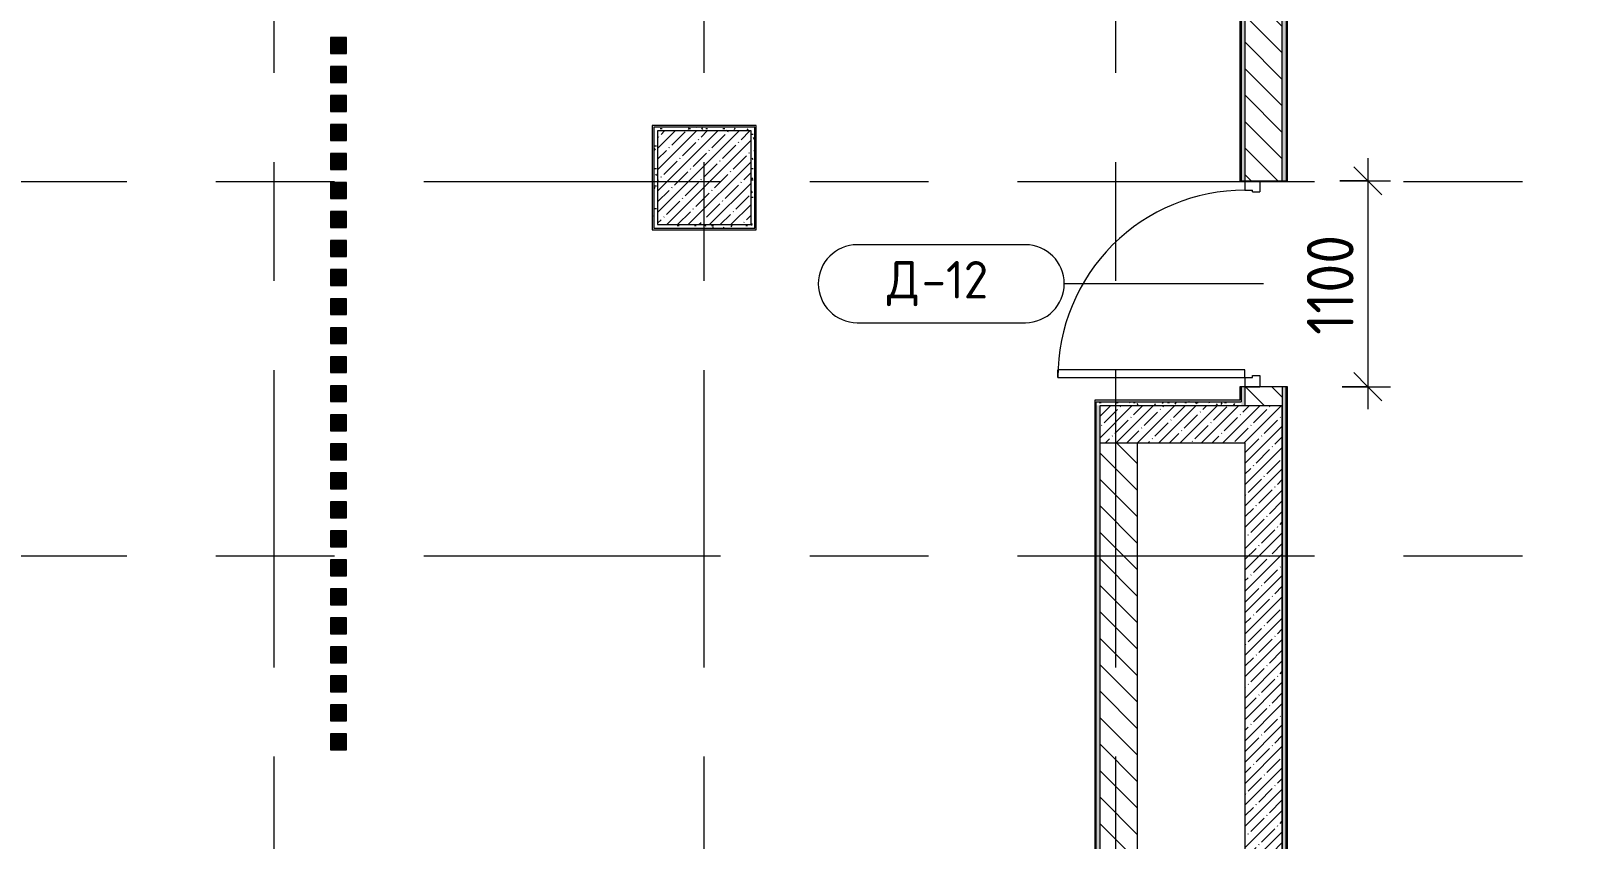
# Model space of a CAD drawing. Header units: millimetres. Extents: x 35848 to 85156, y -2706 to 28205.
# Drawn here: x 50860 to 59115, y 13488 to 17804 of the extents above; entities that cross this region are included whole.
import ezdxf

# ---------------------------------------------------------------- set-up
doc = ezdxf.new("R2010")
doc.units = ezdxf.units.MM
doc.linetypes.add('Осевая', pattern=[3175, 635, -476.25, 1587.5, -476.25])
for name, color, linetype, lineweight in [('A-ANNO-DIMS', 7, 'Continuous', 9), ('A-ANNO-DIMS-100', 7, 'Continuous', 9), ('A-DOOR-IDEN', 7, 'Continuous', 9), ('A-WALL', 7, 'Continuous', 9), ('I-WALL', 7, 'Continuous', 9), ('S-COLS', 7, 'Continuous', 9), ('Оси-2', 7, 'Осевая', 9)]:
    doc.layers.add(name, color=color, linetype=linetype, lineweight=lineweight)
for name, color, linetype, lineweight, true_color in [('A-DOOR-1', 1, 'Continuous', 9, 0xff0000), ('A-DOOR-2', 1, 'Continuous', 13, 0xff0000), ('A-DOOR-FRAM-1', 1, 'Continuous', 13, 0xff0000), ('A-WALL-1', 7, 'Continuous', 9, 0x3c3c3c), ('A-WALL-FNSH-1', 7, 'Continuous', 9, 0x3c3c3c)]:
    doc.layers.add(name, color=color, linetype=linetype, lineweight=lineweight, true_color=true_color)
doc.styles.add('GOST Common', font='GOST_Common.ttf', dxfattribs={"height": 200})
doc.styles.add('ISOCPEUR', font='isocpeur.ttf', dxfattribs={"width": 0.9, "height": 250})
doc.dimstyles.new('ISO-2_5_0_9К_БОЛЬШОЙ', dxfattribs={"dimscale": 304.8, "dimtxt": 248.995294, "dimasz": 0.492126, "dimexe": 0.393701, "dimexo": 0.984252, "dimgap": 0, "dimtad": 1, "dimdec": 0, "dimrnd": 10, "dimzin": 0, "dimdsep": 46, "dimtxsty": 'ISOCPEUR', "dimblk1": 'OBLIQUE', "dimblk2": 'OBLIQUE', "dimsah": 1, "dimcen": 0.09, "dimdle": 0.393701, "dimazin": 0, "dimtfac": 1, "dimtdec": 4, "dimtix": 1, "dimtmove": 0, "dimatfit": 3, "dimfxl": 1, "dimtvp": 1, "dimtolj": 1, "dimtzin": 0, "dimarcsym": 2})
pattern_1 = [(45, (0, 0), (-57.02463, 57.02463), []), (45, (57.025, 0), (-57.02463, 57.02463), [100.806, -20.161, 3.353, -16.808])]
pattern_2 = [(135, (0, 0), (-70.71068, -70.71068), [])]
pattern_3 = [(0, (0, 0), (121.92, 30.48), [10.058, -81.382, 10.058, -81.382, -487.68]), (0, (0, 0), (121.92, 30.48), [-182.88, 10.058, -172.822, 10.058, -81.382, -213.36]), (0, (0, 0), (121.92, 30.48), [-457.2, 10.058, -50.902, 10.058, -142.342]), (120, (45.72, 15.24), (-87.356454, 90.345817), [10.058, -81.382, 10.058, -81.382, -487.68]), (120, (45.72, 15.24), (-87.356454, 90.345817), [-182.88, 10.058, -172.822, 10.058, -81.382, -213.36]), (120, (45.72, 15.24), (-87.356454, 90.345817), [-457.2, 10.058, -50.902, 10.058, -142.342]), (240, (60.96, 76.2), (-34.563546, -120.825817), [10.058, -81.382, 10.058, -81.382, -487.68]), (240, (60.96, 76.2), (-34.563546, -120.825817), [-182.88, 10.058, -172.822, 10.058, -81.382, -213.36]), (240, (60.96, 76.2), (-34.563546, -120.825817), [-457.2, 10.058, -50.902, 10.058, -142.342])]

# ---------------------------------------------------------------- blocks, each defined once
blk = doc.blocks.new('110_Дверь_СКБ_1Ст_Внутренняя1 - Д-12 1100x2100h_дверь в горячий цех-32113407-План заполнения и маркировки дверных проемов 1 этажа в осях 12-23')
at = {"layer": 'A-DOOR-1'}
blk.add_arc((-487.5, 100), 1000, 360, 90, dxfattribs=at)
at = {"layer": 'A-DOOR-2'}
for p, q in [((-487.5, 1100), (-447.5, 1100)), ((-487.5, 1100), (-487.5, 100)), ((-447.5, 100), (-447.5, 1100)), ((-487.5, 100), (-447.5, 100))]:
    blk.add_line(p, q, dxfattribs=at)
at = {"layer": 'A-DOOR-FRAM-1'}
for p, q in [((-487.5, 100), (-537.5, 100)), ((-537.5, 100), (-537.5, 20)), ((-487.5, 100), (-487.5, 60)), ((562.5, 100), (512.5, 100)), ((512.5, 100), (512.5, 60)), ((562.5, 100), (562.5, 20)), ((-477.5, 20), (-537.5, 20)), ((-487.5, 60), (-477.5, 60)), ((-477.5, 60), (-477.5, 20)), ((502.5, 60), (512.5, 60)), ((502.5, 60), (502.5, 20)), ((562.5, 20), (502.5, 20))]:
    blk.add_line(p, q, dxfattribs=at)
blk = doc.blocks.new('BSC_Колонна _Прямоугольная - 500х500-V28-План заполнения и маркировки дверных проемов 1 этажа в осях 12-23')
at = {"layer": 'S-COLS'}
h = blk.add_hatch(dxfattribs=at)
h.set_pattern_fill('FP_41', color=256, style=0, pattern_type=2)
h.set_pattern_definition([(45, (-54460, -17020), (-57.02463, 57.02463), []), (45, (-54402.975, -17020), (-57.02463, 57.02463), [100.806, -20.161, 3.353, -16.808])])
h.paths.add_polyline_path([(-250, -250), (250, -250), (250, 250), (-250, 250)])
for p, q in [((250, 250), (-250, 250)), ((-250, 250), (-250, -250)), ((250, -250), (250, 250)), ((-250, -250), (250, -250))]:
    blk.add_line(p, q, dxfattribs=at)
blk = doc.blocks.new('М_двери - Типоразмер_рамка-25223575-План заполнения и маркировки дверных проемов 1 этажа в осях 12-23')
at = {"layer": 'A-DOOR-IDEN'}
for p, q in [((4.496, 2.08), (-4.496, 2.08)), ((-4.496, -2.08), (4.496, -2.08))]:
    blk.add_line(p, q, dxfattribs=at)
for centre, start, end in [((-4.496, 0), 90, 270), ((4.496, 0), 270, 90)]:
    blk.add_arc(centre, 2.08, start, end, dxfattribs=at)
blk = doc.blocks.new('DIMBLOCK61-План заполнения и маркировки дверных проемов 1 этажа в осях 12-23')
at = {"layer": 'A-ANNO-DIMS-100'}
for p, q in [((58007.6, 17123.8), (58007.6, 15783.8)), ((57858, 17003.8), (58127.6, 17003.8)), ((58007.6, 17003.8), (57858, 17003.8)), ((57870, 15903.8), (58127.6, 15903.8)), ((58007.6, 15903.8), (57870, 15903.8))]:
    blk.add_line(p, q, dxfattribs=at)
at = {"layer": 'A-ANNO-DIMS-100', "lineweight": 20}
for p, q in [((58007.6, 17003.8), (57932.6, 17078.8)), ((58007.6, 17003.8), (58082.6, 16928.8)), ((58007.6, 15903.8), (57932.6, 15978.8)), ((58007.6, 15903.8), (58082.6, 15828.8))]:
    blk.add_line(p, q, dxfattribs=at)
at = {"layer": 'A-ANNO-DIMS-100', "color": 0, "insert": (57681, 16180.9), "char_height": 250, "width": 655.049, "attachment_point": 1, "rotation": 90, "line_spacing_factor": 1.149209, "style": 'ISOCPEUR'}
blk.add_mtext('1100', dxfattribs=at)
blk = doc.blocks.new('_Oblique')
at = {"color": 0, "linetype": 'ByBlock', "lineweight": -2}
blk.add_line((-0.5, -0.5), (0.5, 0.5), dxfattribs=at)

msp = doc.modelspace()

# ---------------------------------------------------------------- hatches: boundary and pattern name
at = {"layer": 'I-WALL'}
h = msp.add_hatch(dxfattribs=at)
h.set_pattern_fill('FP_58', color=256, style=0, pattern_type=2)
h.set_pattern_definition(pattern_3)
h.paths.add_polyline_path([(57350, 15803.8), (57350, 15903.8), (57330, 15903.8), (57330, 15803.8)])
h.paths.add_polyline_path([(57330, 17003.8), (57350, 17003.8), (57350, 18800), (57330, 18800), (57330, 17763.1)])
h = msp.add_hatch(dxfattribs=at)
h.set_pattern_fill('FP_20', color=256, style=0, pattern_type=2)
h.set_pattern_definition(pattern_2)
h.paths.add_polyline_path([(57550, 15803.8), (57550, 15903.8), (57350, 15903.8), (57350, 15803.8)])
h.paths.add_polyline_path([(57350, 17003.8), (57550, 17003.8), (57550, 18800), (57350, 18800), (57350, 17763.1)])
h = msp.add_hatch(dxfattribs=at)
h.set_pattern_fill('FP_58', color=256, style=0, pattern_type=2)
h.set_pattern_definition(pattern_3)
h.paths.add_polyline_path([(57570, 11900), (57570, 15903.8), (57550, 15903.8), (57550, 11900)])
h.paths.add_polyline_path([(57570, 17003.8), (57570, 18580), (57550, 18580), (57550, 17003.8)])
for points in [[(52462.1, 17684), (52547.1, 17684), (52547.1, 17769), (52462.1, 17769)], [(52462.1, 17529), (52547.1, 17529), (52547.1, 17614), (52462.1, 17614)], [(52462.1, 17374), (52547.1, 17374), (52547.1, 17459), (52462.1, 17459)], [(52462.1, 17219), (52547.1, 17219), (52547.1, 17304), (52462.1, 17304)], [(52462.1, 17064), (52547.1, 17064), (52547.1, 17149), (52462.1, 17149)], [(52462.1, 16909), (52547.1, 16909), (52547.1, 16994), (52462.1, 16994)], [(52462.1, 16754), (52547.1, 16754), (52547.1, 16839), (52462.1, 16839)], [(52462.1, 16599), (52547.1, 16599), (52547.1, 16684), (52462.1, 16684), (52462.1, 16680.5)], [(52462.1, 16444), (52547.1, 16444), (52547.1, 16529), (52462.1, 16529)], [(52462.1, 16289), (52547.1, 16289), (52547.1, 16374), (52462.1, 16374)], [(52462.1, 16134), (52547.1, 16134), (52547.1, 16219), (52462.1, 16219)], [(52462.1, 15979), (52547.1, 15979), (52547.1, 16064), (52462.1, 16064)], [(52462.1, 15824), (52547.1, 15824), (52547.1, 15909), (52462.1, 15909)], [(52462.1, 15669), (52547.1, 15669), (52547.1, 15754), (52462.1, 15754)], [(52462.1, 15514), (52547.1, 15514), (52547.1, 15599), (52462.1, 15599)], [(52462.1, 15359), (52547.1, 15359), (52547.1, 15444), (52462.1, 15444)], [(52462.1, 15204), (52547.1, 15204), (52547.1, 15289), (52462.1, 15289)], [(52462.1, 15049), (52547.1, 15049), (52547.1, 15134), (52462.1, 15134)], [(52462.1, 14894), (52547.1, 14894), (52547.1, 14979), (52462.1, 14979)], [(52462.1, 14739), (52547.1, 14739), (52547.1, 14824), (52462.1, 14824)], [(52462.1, 14584), (52547.1, 14584), (52547.1, 14669), (52462.1, 14669)], [(52462.1, 14429), (52547.1, 14429), (52547.1, 14514), (52462.1, 14514)], [(52462.1, 14274), (52547.1, 14274), (52547.1, 14359), (52462.1, 14359)], [(52462.1, 14119), (52547.1, 14119), (52547.1, 14204), (52462.1, 14204)], [(52462.1, 13964), (52547.1, 13964), (52547.1, 14049), (52462.1, 14049)]]:
    msp.add_hatch(color=256, dxfattribs=at).paths.add_polyline_path(points)
h = msp.add_hatch(dxfattribs=at)
h.set_pattern_fill('FP_58', color=256, style=0, pattern_type=2)
h.set_pattern_definition(pattern_3)
h.paths.add_polyline_path([(54210, 17270), (54710, 17270), (54710, 17290), (54190, 17290), (54190, 17270)])
h = msp.add_hatch(dxfattribs=at)
h.set_pattern_fill('FP_58', color=256, style=0, pattern_type=2)
h.set_pattern_definition(pattern_3)
h.paths.add_polyline_path([(54210, 16750), (54210, 17270), (54190, 17270), (54190, 16750)])
h = msp.add_hatch(dxfattribs=at)
h.set_pattern_fill('FP_58', color=256, style=0, pattern_type=2)
h.set_pattern_definition(pattern_3)
h.paths.add_polyline_path([(54730, 16770), (54730, 17290), (54710, 17290), (54710, 16770)])
h = msp.add_hatch(dxfattribs=at)
h.set_pattern_fill('FP_58', color=256, style=0, pattern_type=2)
h.set_pattern_definition(pattern_3)
h.paths.add_polyline_path([(54730, 16750), (54730, 16770), (54210, 16770), (54210, 16750), (54710, 16750)])
h = msp.add_hatch(dxfattribs=at)
h.set_pattern_fill('FP_58', color=256, style=0, pattern_type=2)
h.set_pattern_definition(pattern_3)
h.paths.add_polyline_path([(56575.3, 15803.8), (57330, 15803.8), (57330, 15823.8), (56555.3, 15823.8), (56555.3, 15803.8)])
h = msp.add_hatch(dxfattribs=at)
h.set_pattern_fill('FP_58', color=256, style=0, pattern_type=2)
h.set_pattern_definition(pattern_3)
h.paths.add_polyline_path([(56575.3, 12320), (56575.3, 15803.8), (56555.3, 15803.8), (56555.3, 12320), (56560.3, 12320)])
h = msp.add_hatch(dxfattribs=at)
h.set_pattern_fill('FP_1', color=256, style=0, pattern_type=2)
h.set_pattern_definition(pattern_1)
h.paths.add_polyline_path([(56775.3, 15603.8), (57350, 15603.8), (57350, 15803.8), (56575.3, 15803.8), (56575.3, 15603.8)])
h = msp.add_hatch(dxfattribs=at)
h.set_pattern_fill('FP_1', color=256, style=0, pattern_type=2)
h.set_pattern_definition(pattern_1)
h.paths.add_polyline_path([(57350, 11900), (57550, 11900), (57550, 15803.8), (57350, 15803.8), (57350, 12350.1)])
h = msp.add_hatch(dxfattribs=at)
h.set_pattern_fill('FP_20', color=256, style=0, pattern_type=2)
h.set_pattern_definition(pattern_2)
h.paths.add_polyline_path([(56775.3, 11900), (56775.3, 15603.8), (56575.3, 15603.8), (56575.3, 11900)])

# ---------------------------------------------------------------- linework, layer by layer
at = {"layer": 'A-DOOR-IDEN'}
msp.add_line((57450, 16453.8), (56384.5, 16453.8), dxfattribs=at)
at = {"layer": 'A-WALL'}
for p, q in [((57330, 15903.8), (57330, 15823.8)), ((57570, 11920), (57570, 15903.8)), ((56555.3, 15823.8), (57330, 15823.8)), ((56575.3, 11900), (56575.3, 15803.8))]:
    msp.add_line(p, q, dxfattribs=at)
at = {"layer": 'A-WALL-1'}
for p, q in [((57330, 18820), (57330, 17003.8)), ((57350, 18800), (57350, 17003.8)), ((57550, 17003.8), (57550, 18600)), ((54730, 17290), (54190, 17290)), ((54190, 17290), (54190, 16750)), ((54730, 16750), (54730, 17290)), ((57330, 17003.8), (57570, 17003.8)), ((54190, 16750), (54730, 16750)), ((57570, 15903.8), (57330, 15903.8)), ((57350, 15903.8), (57350, 15803.8)), ((57550, 15903.8), (57550, 11900)), ((56575.3, 15803.8), (57550, 15803.8)), ((57550, 11900), (57550, 15803.8)), ((56575.3, 15603.8), (57350, 15603.8)), ((56775.3, 11900), (56775.3, 15603.8)), ((57350, 15603.8), (57350, 11900))]:
    msp.add_line(p, q, dxfattribs=at)
at = {"layer": 'A-WALL-FNSH-1'}
for p, q in [((57322, 18828), (57322, 17003.8)), ((57578, 17003.8), (57578, 18580)), ((57570, 18572), (57570, 17003.8)), ((52547.1, 17769), (52462.1, 17769)), ((52462.1, 17769), (52462.1, 17684)), ((52547.1, 17684), (52547.1, 17769)), ((52462.1, 17684), (52547.1, 17684)), ((52547.1, 17614), (52462.1, 17614)), ((52462.1, 17614), (52462.1, 17529)), ((52547.1, 17529), (52547.1, 17614)), ((52462.1, 17529), (52547.1, 17529)), ((52547.1, 17459), (52462.1, 17459)), ((52462.1, 17459), (52462.1, 17374)), ((52547.1, 17374), (52547.1, 17459)), ((52462.1, 17374), (52547.1, 17374)), ((52547.1, 17304), (52462.1, 17304)), ((52462.1, 17304), (52462.1, 17219)), ((52547.1, 17219), (52547.1, 17304)), ((52462.1, 17219), (52547.1, 17219)), ((52547.1, 17149), (52462.1, 17149)), ((52462.1, 17149), (52462.1, 17064)), ((52547.1, 17064), (52547.1, 17149)), ((52462.1, 17064), (52547.1, 17064)), ((52547.1, 16994), (52462.1, 16994)), ((52462.1, 16994), (52462.1, 16909)), ((52547.1, 16909), (52547.1, 16994)), ((57322, 17003.8), (57330, 17003.8)), ((57570, 17003.8), (57578, 17003.8)), ((52462.1, 16909), (52547.1, 16909)), ((52547.1, 16839), (52462.1, 16839)), ((52462.1, 16839), (52462.1, 16754)), ((52547.1, 16754), (52547.1, 16839)), ((52462.1, 16754), (52547.1, 16754)), ((52547.1, 16684), (52462.1, 16684)), ((52462.1, 16684), (52462.1, 16599)), ((52547.1, 16599), (52547.1, 16684)), ((52462.1, 16599), (52547.1, 16599)), ((52547.1, 16529), (52462.1, 16529)), ((52462.1, 16529), (52462.1, 16444)), ((52547.1, 16444), (52547.1, 16529)), ((52462.1, 16444), (52547.1, 16444)), ((52547.1, 16374), (52462.1, 16374)), ((52462.1, 16374), (52462.1, 16289)), ((52547.1, 16289), (52547.1, 16374)), ((52462.1, 16289), (52547.1, 16289)), ((52547.1, 16219), (52462.1, 16219)), ((52462.1, 16219), (52462.1, 16134)), ((52547.1, 16134), (52547.1, 16219)), ((52462.1, 16134), (52547.1, 16134)), ((52547.1, 16064), (52462.1, 16064)), ((52462.1, 16064), (52462.1, 15979)), ((52547.1, 15979), (52547.1, 16064)), ((52462.1, 15979), (52547.1, 15979)), ((52547.1, 15909), (52462.1, 15909)), ((52462.1, 15909), (52462.1, 15824)), ((52547.1, 15824), (52547.1, 15909)), ((57322, 15903.8), (57322, 15831.8)), ((57330, 15903.8), (57322, 15903.8)), ((57578, 15903.8), (57570, 15903.8)), ((57578, 11921), (57578, 15903.8)), ((52462.1, 15824), (52547.1, 15824)), ((57322, 15831.8), (56547.3, 15831.8)), ((56547.3, 15831.8), (56547.3, 11921)), ((56555.3, 11921), (56555.3, 15823.8)), ((52547.1, 15754), (52462.1, 15754)), ((52462.1, 15754), (52462.1, 15669)), ((52547.1, 15669), (52547.1, 15754)), ((52462.1, 15669), (52547.1, 15669)), ((52547.1, 15599), (52462.1, 15599)), ((52462.1, 15599), (52462.1, 15514)), ((52547.1, 15514), (52547.1, 15599)), ((52462.1, 15514), (52547.1, 15514)), ((52547.1, 15444), (52462.1, 15444)), ((52462.1, 15444), (52462.1, 15359)), ((52547.1, 15359), (52547.1, 15444)), ((52462.1, 15359), (52547.1, 15359)), ((52547.1, 15289), (52462.1, 15289)), ((52462.1, 15289), (52462.1, 15204)), ((52547.1, 15204), (52547.1, 15289)), ((52462.1, 15204), (52547.1, 15204)), ((52547.1, 15134), (52462.1, 15134)), ((52462.1, 15134), (52462.1, 15049)), ((52547.1, 15049), (52547.1, 15134)), ((52462.1, 15049), (52547.1, 15049)), ((52547.1, 14979), (52462.1, 14979)), ((52462.1, 14979), (52462.1, 14894)), ((52547.1, 14894), (52547.1, 14979)), ((52462.1, 14894), (52547.1, 14894)), ((52547.1, 14824), (52462.1, 14824)), ((52462.1, 14824), (52462.1, 14739)), ((52547.1, 14739), (52547.1, 14824)), ((52462.1, 14739), (52547.1, 14739)), ((52547.1, 14669), (52462.1, 14669)), ((52462.1, 14669), (52462.1, 14584)), ((52547.1, 14584), (52547.1, 14669)), ((52462.1, 14584), (52547.1, 14584)), ((52547.1, 14514), (52462.1, 14514)), ((52462.1, 14514), (52462.1, 14429)), ((52547.1, 14429), (52547.1, 14514)), ((52462.1, 14429), (52547.1, 14429)), ((52547.1, 14359), (52462.1, 14359)), ((52462.1, 14359), (52462.1, 14274)), ((52547.1, 14274), (52547.1, 14359)), ((52462.1, 14274), (52547.1, 14274)), ((52547.1, 14204), (52462.1, 14204)), ((52462.1, 14204), (52462.1, 14119)), ((52547.1, 14119), (52547.1, 14204)), ((52462.1, 14119), (52547.1, 14119)), ((52547.1, 14049), (52462.1, 14049)), ((52462.1, 14049), (52462.1, 13964)), ((52547.1, 13964), (52547.1, 14049)), ((52462.1, 13964), (52547.1, 13964))]:
    msp.add_line(p, q, dxfattribs=at)
at = {"layer": 'I-WALL'}
for p, q in [((54738, 17298), (54182, 17298)), ((54182, 17298), (54182, 16742)), ((54738, 16742), (54738, 17298)), ((54182, 16742), (54738, 16742))]:
    msp.add_line(p, q, dxfattribs=at)
at = {"layer": 'Оси-2'}
for p, q in [((52160, 593.7), (52160, 24898.1)), ((54460, 593.7), (54460, 24898.1)), ((56660, 593.7), (56660, 24898.1)), ((39148.5, 17000), (82060, 17000)), ((39148.5, 15000), (81460, 15000))]:
    msp.add_line(p, q, dxfattribs=at)

# ---------------------------------------------------------------- block references
at = {"layer": 'A-DOOR-1', "rotation": 89.99999999999991}
msp.add_blockref('110_Дверь_СКБ_1Ст_Внутренняя1 - Д-12 1100x2100h_дверь в горячий цех-32113407-План заполнения и маркировки дверных проемов 1 этажа в осях 12-23', (57450, 16441.3), dxfattribs=at)
at = {"layer": 'A-DOOR-IDEN', "xscale": 99.99999999999993, "yscale": 99.99999999999993, "zscale": 99.99999999999993}
msp.add_blockref('М_двери - Типоразмер_рамка-25223575-План заполнения и маркировки дверных проемов 1 этажа в осях 12-23', (55726.9, 16453.8), dxfattribs=at)
at = {"layer": 'S-COLS'}
msp.add_blockref('BSC_Колонна _Прямоугольная - 500х500-V28-План заполнения и маркировки дверных проемов 1 этажа в осях 12-23', (54460, 17020), dxfattribs=at)

# ---------------------------------------------------------------- texts
at = {"layer": 'A-DOOR-IDEN', "char_height": 200, "attachment_point": 1, "style": 'GOST Common'}
for s, insert, width in [('\\fGOST Common|b0|i0|c204|p34|;Д', (55436.6, 16575), 224.472), ('-12', (55621.8, 16575), 472.996)]:
    msp.add_mtext(s, dxfattribs=dict(at, insert=insert, width=width))

# ---------------------------------------------------------------- dimensions: what is measured, and where the dimension line sits
at = {"layer": 'A-ANNO-DIMS'}
dim = msp.add_linear_dim(base=(58007.6, 15903.8), p1=(57558, 17003.8), p2=(57570, 15903.8), angle=90, dimstyle='ISO-2_5_0_9К_БОЛЬШОЙ', override={"dimpost": '<>', "dimfxl": 1100.065453}, dxfattribs=at)
dim.commit()
dim.dimension.update_dxf_attribs({"geometry": 'DIMBLOCK61-План заполнения и маркировки дверных проемов 1 этажа в осях 12-23', "text_midpoint": (57882.6, 16453.8)})

doc.saveas('drawing.dxf')
